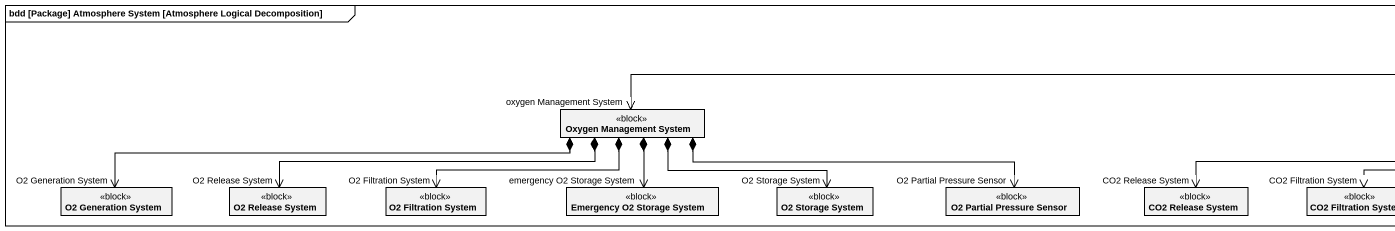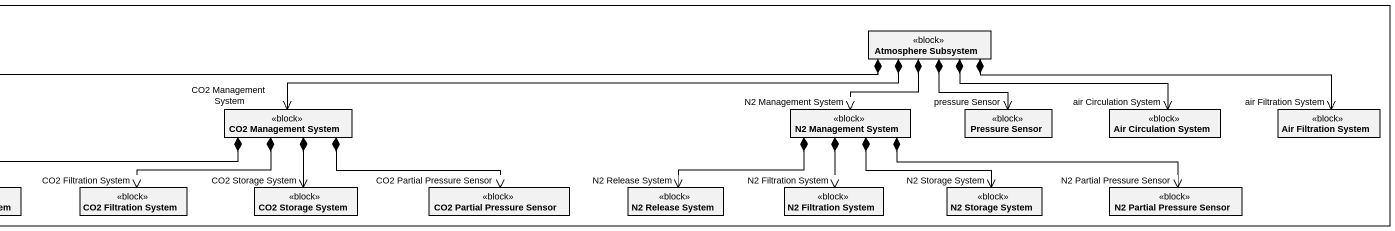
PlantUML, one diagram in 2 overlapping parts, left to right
@startuml
mainframe bdd [Package] Atmosphere System [Atmosphere Logical Decomposition]
hide circle
hide empty members
class "Atmosphere Subsystem" as Atmosphere_Subsystem <<block>>
class "Oxygen Management System" as Oxygen_Management_System <<block>>
class "CO2 Management System" as CO2_Management_System <<block>>
class "N2 Management System" as N2_Management_System <<block>>
class "Pressure Sensor" as Pressure_Sensor <<block>>
class "Air Circulation System" as Air_Circulation_System <<block>>
class "Air Filtration System" as Air_Filtration_System <<block>>
class "O2 Generation System" as O2_Generation_System <<block>>
class "O2 Release System" as O2_Release_System <<block>>
class "O2 Filtration System" as O2_Filtration_System <<block>>
class "Emergency O2 Storage System" as Emergency_O2_Storage_System <<block>>
class "O2 Storage System" as O2_Storage_System <<block>>
class "O2 Partial Pressure Sensor" as O2_Partial_Pressure_Sensor <<block>>
class "CO2 Release System" as CO2_Release_System <<block>>
class "CO2 Filtration System" as CO2_Filtration_System <<block>>
class "CO2 Storage System" as CO2_Storage_System <<block>>
class "CO2 Partial Pressure Sensor" as CO2_Partial_Pressure_Sensor <<block>>
class "N2 Release System" as N2_Release_System <<block>>
class "N2 Filtration System" as N2_Filtration_System <<block>>
class "N2 Storage System" as N2_Storage_System <<block>>
class "N2 Partial Pressure Sensor" as N2_Partial_Pressure_Sensor <<block>>
Atmosphere_Subsystem *-left-> "oxygen Management System" Oxygen_Management_System
Atmosphere_Subsystem *-left-> "CO2 Management System" CO2_Management_System
Atmosphere_Subsystem *--> "N2 Management System" N2_Management_System
Atmosphere_Subsystem *--> "pressure Sensor" Pressure_Sensor
Atmosphere_Subsystem *-right-> "air Circulation System" Air_Circulation_System
Atmosphere_Subsystem *-right-> "air Filtration System" Air_Filtration_System
Oxygen_Management_System *-left-> "O2 Generation System" O2_Generation_System
Oxygen_Management_System *-left-> "O2 Release System" O2_Release_System
Oxygen_Management_System *-left-> "O2 Filtration System" O2_Filtration_System
Oxygen_Management_System *--> "emergency O2 Storage System" Emergency_O2_Storage_System
Oxygen_Management_System *-right-> "O2 Storage System" O2_Storage_System
Oxygen_Management_System *-right-> "O2 Partial Pressure Sensor" O2_Partial_Pressure_Sensor
CO2_Management_System *-left-> "CO2 Release System" CO2_Release_System
CO2_Management_System *-left-> "CO2 Filtration System" CO2_Filtration_System
CO2_Management_System *--> "CO2 Storage System" CO2_Storage_System
CO2_Management_System *-right-> "CO2 Partial Pressure Sensor" CO2_Partial_Pressure_Sensor
N2_Management_System *-left-> "N2 Release System" N2_Release_System
N2_Management_System *--> "N2 Filtration System" N2_Filtration_System
N2_Management_System *-right-> "N2 Storage System" N2_Storage_System
N2_Management_System *-right-> "N2 Partial Pressure Sensor" N2_Partial_Pressure_Sensor
@enduml
